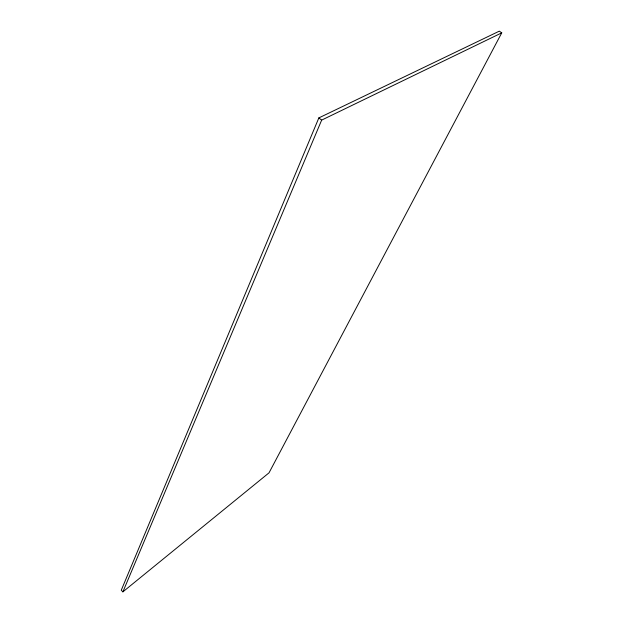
<?xml version="1.0" encoding="UTF-8"?>
<svg xmlns="http://www.w3.org/2000/svg" width="623" height="623" viewBox="0 0 623 623"><rect width="100%" height="100%" fill="white"/><g stroke="black" fill="none" stroke-linecap="round" stroke-linejoin="round"><path stroke-width="0.93" d="M318.844 117.911L121.259 590.222L122.895 591.85L269.027 472.826L501.741 32.855L499.327 31.15L318.844 117.911L321.663 120.107L501.741 32.855M122.895 591.85L321.663 120.107"/></g></svg>
